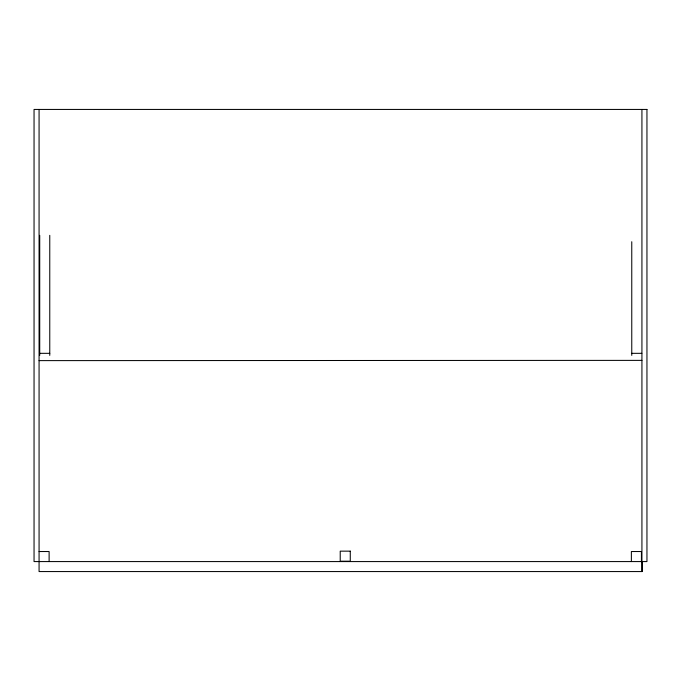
<?xml version="1.0" encoding="UTF-8"?>
<svg xmlns="http://www.w3.org/2000/svg" width="681" height="681" viewBox="0 0 681 681"><rect width="100%" height="100%" fill="white"/><g stroke="black" fill="none" stroke-linecap="round" stroke-linejoin="round"><path stroke-width="1.02" d="M39.719 353.328L49.764 353.328M631.764 353.328L641.817 353.328M39.072 360.624L641.928 360.377M39.072 551.533L49.117 551.533L49.117 561.578M642.174 561.519L642.174 571.563L39.072 571.563L39.072 109.437M641.928 109.437L641.928 571.563M641.425 561.578L641.425 551.533L631.372 551.533L631.372 561.578M631.764 241.721L631.764 355.388M49.764 235.345L49.764 355.388M39.719 235.345L39.719 355.388M646.95 109.437L34.05 109.437L34.05 561.578L646.95 561.578L646.95 109.437M350.272 551.15L340.219 551.15L340.219 561.195L350.272 561.195L350.272 551.15"/></g></svg>
